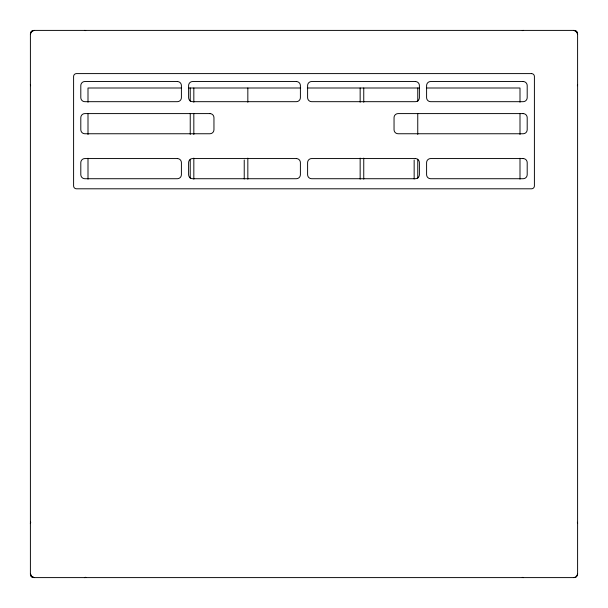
<?xml version="1.0" encoding="UTF-8"?>
<svg xmlns="http://www.w3.org/2000/svg" width="608" height="608" viewBox="0 0 608 608"><rect width="100%" height="100%" fill="white"/><g stroke="black" fill="none" stroke-linecap="round" stroke-linejoin="round"><path stroke-width="0.91" d="M30.4 523.602L30.651 522.272L30.4 523.602A3.602 3.602 0 0 1 30.651 522.272M30.651 575.328L30.4 573.998L31.426 576.521L34.002 577.6L31.456 576.544L30.4 573.998A3.602 3.602 0 0 0 34.002 577.6L31.456 576.544L30.4 573.998L30.4 34.002L31.456 31.456L34.002 30.4L573.998 30.4L576.544 31.456L577.6 34.002L577.6 573.998L576.361 576.718L573.998 577.6L33.919 577.6M85.728 577.349L84.398 577.6A3.602 3.602 0 0 0 85.728 577.349L84.398 577.6M181.047 88L88 88L88 102.243M188.64 88L300.679 88M307.321 88L419.36 88M426.953 88L520 88L520 102.243M520 113.635L520 134.52M520 158.262L520 179.147M417.757 88L417.757 101.3M417.757 113.582L417.757 134.421M417.757 159.243L417.757 178.235M414.154 160.003L414.154 178.995M363.751 88L363.751 102.243M363.751 158.103L363.751 179.147M360.156 88L360.156 102.25M360.156 158.103L360.156 179.185M247.836 88L247.836 102.25M247.836 158.103L247.836 179.185M244.234 160.003L244.234 178.995M193.83 88L193.83 102.243M193.83 113.582L193.83 134.52M193.83 158.103L193.83 179.147M190.236 88L190.236 101.3M190.236 113.582L190.236 134.421M190.236 159.243L190.236 178.235M88 113.635L88 134.52M88 158.262L88 179.147M84.398 30.4A3.602 3.602 0 0 1 85.728 30.651M30.651 85.728A3.602 3.602 0 0 1 30.4 84.398M577.6 573.998A3.602 3.602 0 0 1 573.998 577.6M523.602 577.6A3.602 3.602 0 0 1 522.272 577.349M577.349 522.272A3.602 3.602 0 0 1 577.6 523.602M577.6 84.398A3.602 3.602 0 0 1 577.349 85.728M522.272 30.651A3.602 3.602 0 0 1 523.602 30.4M31.456 31.456L30.4 34.002A3.602 3.602 0 0 1 34.002 30.4L31.456 31.456M531.521 73.598L76.479 73.598A2.88 2.88 0 0 0 73.598 76.479L73.598 185.919A2.88 2.88 0 0 0 76.479 188.799L531.521 188.799A2.88 2.88 0 0 0 534.402 185.919L534.402 76.479A2.88 2.88 0 0 0 531.521 73.598M177.376 81.518L84.831 81.518A4.028 4.028 0 0 0 80.803 85.553L80.803 97.645A4.036 4.036 0 0 0 84.831 101.68L177.376 101.68A4.036 4.036 0 0 0 181.404 97.645L181.404 85.553A4.036 4.036 0 0 0 177.376 81.518M296.37 81.518L192.637 81.518A4.036 4.036 0 0 0 188.609 85.553L188.609 97.645A4.036 4.036 0 0 0 192.637 101.68L296.37 101.68A4.036 4.036 0 0 0 300.398 97.645L300.398 85.553A4.036 4.036 0 0 0 296.37 81.518M415.363 81.518L311.63 81.518A4.028 4.028 0 0 0 307.602 85.553L307.602 97.645A4.036 4.036 0 0 0 311.63 101.68L415.363 101.68A4.036 4.036 0 0 0 419.391 97.645L419.391 85.553A4.028 4.028 0 0 0 415.363 81.518M523.169 81.518L430.624 81.518A4.028 4.028 0 0 0 426.596 85.553L426.596 97.645A4.036 4.036 0 0 0 430.624 101.68L523.169 101.68A4.036 4.036 0 0 0 527.197 97.645L527.197 85.553A4.036 4.036 0 0 0 523.169 81.518M209.92 113.597L84.831 113.597A4.028 4.028 0 0 0 80.803 117.625L80.803 129.724A4.036 4.036 0 0 0 84.831 133.752L209.92 133.752A4.036 4.036 0 0 0 213.955 129.724L213.955 117.625A4.036 4.036 0 0 0 209.92 113.597M523.169 113.597L398.08 113.597A4.028 4.028 0 0 0 394.045 117.625L394.045 129.724A4.036 4.036 0 0 0 398.08 133.752L523.169 133.752A4.036 4.036 0 0 0 527.197 129.724L527.197 117.625A4.036 4.036 0 0 0 523.169 113.597M177.376 158.559L84.831 158.559A4.036 4.036 0 0 0 80.803 162.594L80.803 174.686A4.036 4.036 0 0 0 84.831 178.722L177.376 178.722A4.036 4.036 0 0 0 181.404 174.686L181.404 162.594A4.036 4.036 0 0 0 177.376 158.559M296.37 158.559L192.637 158.559A4.036 4.036 0 0 0 188.609 162.594L188.609 174.686A4.036 4.036 0 0 0 192.637 178.722L296.37 178.722A4.036 4.036 0 0 0 300.398 174.686L300.398 162.594A4.036 4.036 0 0 0 296.37 158.559M415.363 158.559L311.63 158.559A4.036 4.036 0 0 0 307.602 162.594L307.602 174.686A4.036 4.036 0 0 0 311.63 178.722L415.363 178.722A4.036 4.036 0 0 0 419.391 174.686L419.391 162.594A4.036 4.036 0 0 0 415.363 158.559M523.169 158.559L430.624 158.559A4.036 4.036 0 0 0 426.596 162.594L426.596 174.686A4.036 4.036 0 0 0 430.624 178.722L523.169 178.722A4.036 4.036 0 0 0 527.197 174.686L527.197 162.594A4.036 4.036 0 0 0 523.169 158.559M576.544 31.456L573.998 30.4A3.602 3.602 0 0 1 577.6 34.002L576.544 31.456"/></g></svg>
